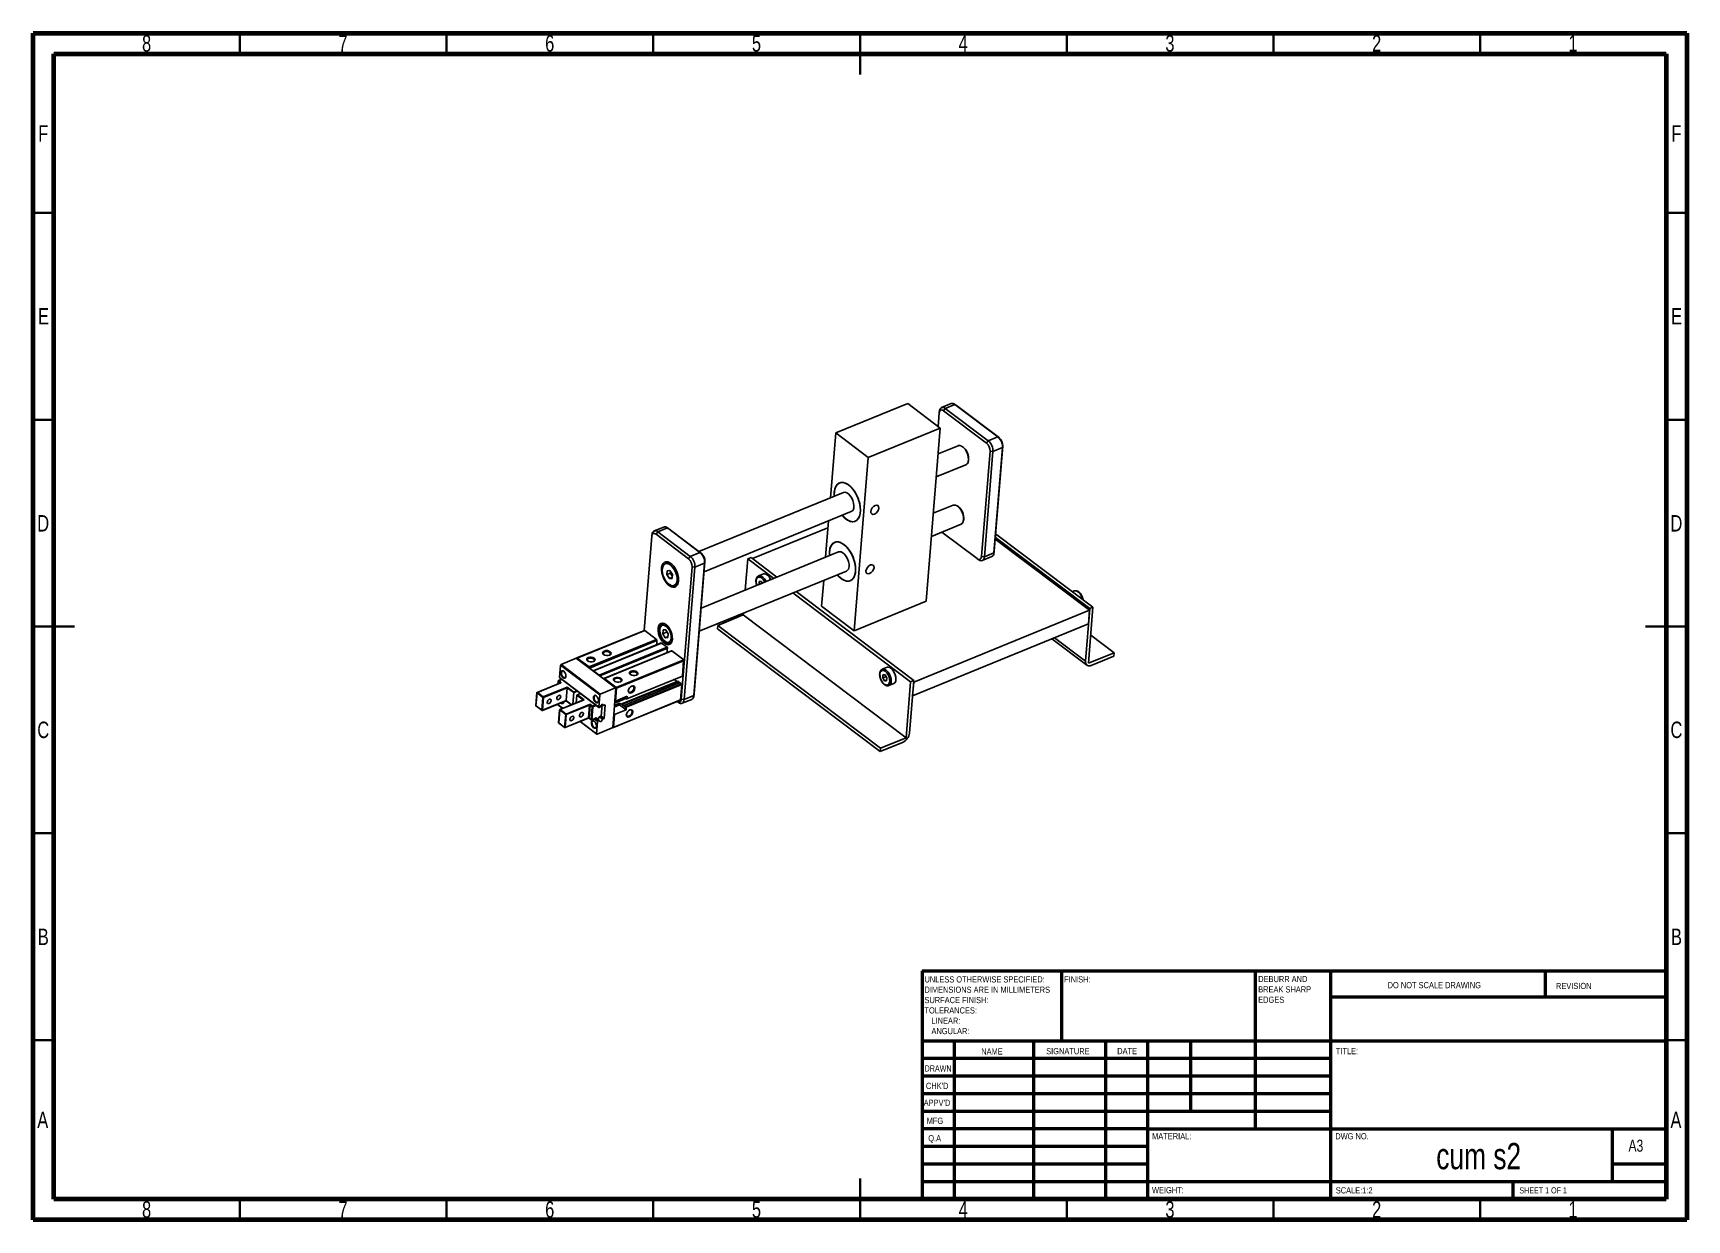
# Model space of a CAD drawing. Header units: millimetres. Extents: x 15 to 415, y 5 to 292.
import ezdxf

# ---------------------------------------------------------------- set-up
doc = ezdxf.new("R2010")
doc.units = ezdxf.units.MM
doc.layers.get('0').update_dxf_attribs({"lineweight": 5})
doc.styles.add('SLDTEXTSTYLE0', font='TXT', dxfattribs={"width": 0.75})
doc.styles.add('SLDTEXTSTYLE1', font='TXT', dxfattribs={"width": 0.686449})
doc.styles.add('SLDTEXTSTYLE2', font='TXT', dxfattribs={"width": 0.6875})

# ---------------------------------------------------------------- blocks, each defined once
blk = doc.blocks.new('SW_NOTE_0')
at = {"color": 0, "linetype": 'Continuous', "lineweight": 0, "char_height": 1.5, "attachment_point": 1, "style": 'SLDTEXTSTYLE0'}
for s, insert in [('UNLESS OTHERWISE SPECIFIED:', (0, 1.93)), ('SURFACE FINISH:', (0, -3.07)), ('DIMENSIONS ARE IN MILLIMETERS', (0, -0.57)), ('TOLERANCES:', (0, -5.57)), ('ANGULAR:', (1.69, -10.57)), ('LINEAR:', (1.69, -8.07))]:
    blk.add_mtext(s, dxfattribs=dict(at, insert=insert))
blk = doc.blocks.new('SW_NOTE_0_1')
at = {"color": 0, "linetype": 'Continuous', "lineweight": 0, "char_height": 1.5, "attachment_point": 1, "style": 'SLDTEXTSTYLE0'}
for s, insert in [('DEBURR AND', (0, 1.93)), ('BREAK SHARP', (0, -0.57)), ('EDGES', (0, -3.07))]:
    blk.add_mtext(s, dxfattribs=dict(at, insert=insert))

msp = doc.modelspace()

# ---------------------------------------------------------------- linework, layer by layer
at = {"color": 7, "linetype": 'Continuous', "lineweight": 70}
for p, q in [((15, 5), (15, 292)), ((15, 292), (415, 292)), ((415, 292), (415, 5)), ((20, 10), (20, 287)), ((20, 287), (410, 287)), ((410, 287), (410, 10)), ((410, 10), (20, 10)), ((415, 5), (15, 5))]:
    msp.add_line(p, q, dxfattribs=at)
at = {"color": 7, "linetype": 'Continuous', "lineweight": 35}
for p, q in [((65, 287), (65, 292)), ((115, 287), (115, 292)), ((165, 287), (165, 292)), ((215, 292), (215, 282)), ((215, 287), (215, 292)), ((265, 287), (265, 292)), ((315, 287), (315, 292)), ((365, 287), (365, 292)), ((20, 248.5), (15, 248.5)), ((410, 248.5), (415, 248.5)), ((20, 198.5), (15, 198.5)), ((410, 198.5), (415, 198.5)), ((15, 148.5), (25, 148.5)), ((20, 148.5), (15, 148.5)), ((415, 148.5), (405, 148.5)), ((410, 148.5), (415, 148.5)), ((20, 98.5), (15, 98.5)), ((410, 98.5), (415, 98.5)), ((20, 48.5), (15, 48.5)), ((410, 48.5), (415, 48.5)), ((215, 5), (215, 15)), ((65, 10), (65, 5)), ((115, 10), (115, 5)), ((165, 10), (165, 5)), ((215, 10), (215, 5)), ((265, 10), (265, 5)), ((315, 10), (315, 5)), ((365, 10), (365, 5))]:
    msp.add_line(p, q, dxfattribs=at)
at = {"color": 18, "linetype": 'Continuous', "lineweight": 25, "true_color": 0x000000}
for p, q in [((226.54, 202.42), (209.13, 195.31)), ((234.41, 196.48), (226.54, 202.42)), ((234.17, 200.16), (233.9, 196.87)), ((234.26, 200.72), (234.18, 200.29)), ((237.06, 202.4), (234.74, 201.45)), ((235.63, 201.24), (235.21, 200.67)), ((245.6, 192.84), (235.21, 200.67)), ((237.95, 202.19), (235.63, 201.24)), ((235.63, 201.24), (246.02, 193.4)), ((238.28, 201.96), (237.92, 202.22)), ((248.35, 194.35), (237.95, 202.19)), ((238.31, 201.94), (237.95, 202.19)), ((238.28, 201.96), (238.31, 201.94)), ((238.31, 201.94), (248.7, 194.1)), ((217, 189.37), (234.41, 196.48)), ((231, 154.59), (234.41, 196.48)), ((207.85, 179.62), (209.13, 195.31)), ((209.13, 195.31), (217, 189.37)), ((238.72, 192.22), (233.9, 190.25)), ((245.6, 192.84), (246.02, 193.4)), ((246.02, 193.4), (248.35, 194.35)), ((249.54, 192.15), (247.47, 166.69)), ((248.7, 194.1), (248.35, 194.35)), ((249.47, 191.76), (249.54, 192.15)), ((213.59, 147.49), (217, 189.37)), ((239.97, 191.86), (239.79, 191.99)), ((241.21, 188.5), (241.25, 188.72)), ((244.38, 165.43), (246.45, 190.89)), ((247.15, 190.81), (245.08, 165.35)), ((246.45, 190.89), (247.15, 190.81)), ((249.47, 191.76), (247.15, 190.81)), ((247.4, 166.3), (249.47, 191.76)), ((233.45, 184.66), (240.61, 187.59)), ((211, 180.9), (176.01, 166.62)), ((177.28, 161.74), (212.89, 176.27)), ((213.05, 176.37), (212.89, 176.27)), ((237.55, 177.84), (232.73, 175.88)), ((238.8, 177.48), (238.62, 177.61)), ((167.52, 172.55), (165.2, 171.61)), ((168.41, 172.35), (166.09, 171.4)), ((168.74, 172.11), (168.37, 172.37)), ((176.28, 166.41), (168.41, 172.35)), ((168.41, 172.35), (168.76, 172.09)), ((168.74, 172.11), (168.76, 172.09)), ((168.76, 172.09), (176.64, 166.15)), ((188.99, 164.91), (207.26, 172.36)), ((206.68, 165.24), (207.39, 174.03)), ((232.28, 170.29), (239.44, 173.21)), ((240.04, 174.12), (240.08, 174.34)), ((164.62, 170.31), (162.77, 147.52)), ((164.72, 170.88), (164.64, 170.44)), ((166.09, 171.4), (165.67, 170.83)), ((173.54, 164.89), (165.67, 170.83)), ((166.09, 171.4), (173.96, 165.46)), ((234.82, 171.33), (243.33, 164.91)), ((247.71, 169.65), (270.54, 152.43)), ((247.74, 170.06), (270.58, 152.84)), ((247.81, 170.91), (271.35, 153.15)), ((173.96, 165.46), (173.54, 164.89)), ((173.96, 165.46), (176.28, 166.41)), ((177.48, 164.21), (174.87, 132.18)), ((176.64, 166.15), (176.28, 166.41)), ((209.83, 166.53), (176.57, 152.95)), ((177.48, 164.21), (177.41, 163.81)), ((187.87, 164.85), (187.26, 157.32)), ((188.65, 165.16), (187.87, 164.85)), ((194.14, 160.13), (187.87, 164.85)), ((194.91, 160.44), (188.65, 165.16)), ((243.36, 164.89), (243.72, 164.63)), ((244.38, 165.43), (245.08, 165.35)), ((244.57, 164.45), (246.89, 165.4)), ((245.08, 165.35), (247.4, 166.3)), ((247.38, 166.13), (247.45, 166.56)), ((247.4, 166.3), (247.47, 166.69)), ((247.47, 166.69), (247.45, 166.56)), ((168.3, 163.84), (167.9, 163.67)), ((168.3, 161.04), (168.37, 162)), ((169.15, 161.39), (168.3, 161.04)), ((168.9, 160.09), (168.3, 161.04)), ((168.37, 162), (169.04, 162.01)), ((169.59, 160.37), (168.9, 160.09)), ((169.57, 160.1), (168.9, 160.09)), ((169.04, 162.01), (169.64, 161.06)), ((169.15, 161.39), (169.18, 161.79)), ((169.45, 160.92), (169.15, 161.39)), ((169.61, 160.66), (169.45, 160.92)), ((169.64, 161.06), (169.57, 160.1)), ((171.78, 130.92), (174.39, 162.95)), ((175.09, 162.87), (172.48, 130.84)), ((175.09, 162.87), (174.39, 162.95)), ((174.8, 131.78), (177.41, 163.81)), ((177.41, 163.81), (175.09, 162.87)), ((176.11, 147.37), (211.72, 161.9)), ((191.63, 161.2), (190.47, 160.73)), ((170.04, 158.42), (170.45, 158.59)), ((190.63, 159.39), (190.58, 158.67)), ((191.38, 159), (190.58, 158.67)), ((190.58, 158.67), (190.58, 158.67)), ((191.13, 159.39), (190.63, 159.39)), ((191.13, 159.39), (191.38, 159)), ((227.24, 135.15), (198.78, 156.62)), ((228.02, 135.47), (199.56, 156.94)), ((205.72, 153.43), (206.22, 159.66)), ((266.82, 157.1), (266.36, 156.92)), ((266.86, 157.12), (266.82, 157.1)), ((213.59, 147.49), (205.72, 153.43)), ((231, 154.59), (213.59, 147.49)), ((270.54, 152.43), (227.98, 135.06)), ((269.54, 140.11), (270.58, 152.84)), ((271.35, 153.15), (270.25, 139.6)), ((270.27, 149.14), (270.54, 152.43)), ((270.58, 152.84), (271.35, 153.15)), ((167.52, 149.26), (167.25, 149.15)), ((180.58, 148.77), (180.51, 147.95)), ((186.77, 151.3), (180.58, 148.77)), ((219.95, 119.08), (180.58, 148.77)), ((186.81, 151.73), (186.77, 151.3)), ((226.14, 121.6), (186.77, 151.3)), ((270.27, 149.14), (227.72, 131.77)), ((162.84, 147.55), (146.54, 140.9)), ((162.94, 147.54), (146.61, 140.88)), ((149.49, 138.71), (165.82, 145.37)), ((165.89, 145.13), (149.55, 138.46)), ((166.91, 144.51), (150.47, 137.8)), ((166.98, 144.49), (150.54, 137.78)), ((165.82, 145.37), (162.94, 147.54)), ((168.34, 143.47), (166.98, 144.49)), ((167.37, 147.69), (167.29, 146.74)), ((168.36, 147.17), (167.29, 146.74)), ((167.89, 145.79), (167.29, 146.74)), ((168.03, 147.7), (167.37, 147.69)), ((168.58, 146.07), (167.89, 145.79)), ((168.56, 145.8), (167.89, 145.79)), ((168.03, 147.7), (168.63, 146.75)), ((168.56, 145.8), (168.63, 146.75)), ((169.14, 144.52), (169.41, 144.63)), ((219.88, 118.25), (180.51, 147.95)), ((261.42, 145.53), (269.88, 139.14)), ((262.02, 145.78), (269.54, 140.11)), ((270.8, 146.38), (276.44, 142.13)), ((146.38, 140.81), (142.71, 139.31)), ((155.86, 133.66), (146.38, 140.81)), ((155.93, 133.65), (146.45, 140.8)), ((146.61, 140.88), (149.49, 138.71)), ((151.9, 136.76), (168.34, 143.47)), ((168.41, 143.23), (152.07, 136.56)), ((169.43, 142.61), (153.03, 135.91)), ((169.5, 142.59), (153.17, 135.93)), ((156.06, 133.75), (172.39, 140.42)), ((172.35, 140.18), (156.14, 133.56)), ((172.39, 140.42), (169.5, 142.59)), ((172.06, 136.52), (172.35, 140.18)), ((172.1, 136.49), (172.42, 140.33)), ((270.25, 139.6), (276.44, 142.13)), ((276.37, 141.31), (270.95, 139.1)), ((276.44, 142.13), (276.37, 141.31)), ((142.6, 139.16), (142.36, 136.17)), ((142.36, 136.17), (151.84, 129.02)), ((142.38, 136.11), (151.86, 128.95)), ((152.08, 132.01), (142.6, 139.16)), ((142.71, 139.31), (152.19, 132.16)), ((151.9, 136.76), (150.54, 137.78)), ((158.59, 130.97), (172.1, 136.49)), ((158.63, 131.04), (172.06, 136.52)), ((221.55, 138.63), (220.39, 138.16)), ((220.55, 136.82), (220.5, 136.11)), ((221.3, 136.43), (220.5, 136.11)), ((220.94, 135.4), (220.5, 136.11)), ((221.05, 136.82), (220.55, 136.82)), ((221.05, 136.82), (221.5, 136.12)), ((221.44, 135.4), (221.5, 136.12)), ((136.85, 132.5), (136.6, 129.38)), ((136.88, 132.46), (136.62, 129.34)), ((138.32, 131.37), (136.88, 132.46)), ((142.56, 134.89), (136.92, 132.58)), ((142.61, 134.88), (136.96, 132.57)), ((136.96, 132.57), (138.41, 131.48)), ((138.41, 131.48), (144.21, 133.85)), ((144.19, 133.69), (138.46, 131.35)), ((142.03, 135.34), (141.97, 134.65)), ((142.05, 135.3), (142, 134.66)), ((142.55, 134.92), (142.05, 135.3)), ((142.86, 135.74), (142.09, 135.43)), ((142.89, 135.72), (142.13, 135.42)), ((142.13, 135.42), (142.64, 135.04)), ((142.55, 134.88), (142.55, 134.92)), ((143.94, 130.57), (144.19, 133.69)), ((145.77, 132.5), (144.19, 133.69)), ((144.21, 133.85), (145.79, 132.66)), ((145.54, 129.71), (145.77, 132.5)), ((146.67, 132.87), (145.77, 132.5)), ((145.79, 132.66), (146.54, 132.97)), ((147.41, 132.31), (146.59, 131.97)), ((147.44, 132.29), (146.69, 131.98)), ((151.84, 129.02), (152.08, 132.01)), ((152.19, 132.16), (155.86, 133.66)), ((153.17, 135.93), (156.06, 133.75)), ((155.18, 124.11), (155.95, 133.59)), ((156.14, 133.56), (155.89, 130.48)), ((157.39, 129.8), (170.93, 135.32)), ((157.55, 129.68), (171.09, 135.2)), ((157.93, 129.39), (171.47, 134.92)), ((158.31, 129.11), (171.85, 134.63)), ((158.46, 128.99), (171.89, 134.47)), ((170.12, 135.68), (170.71, 135.23)), ((171.09, 135.2), (170.93, 135.32)), ((171.25, 134.83), (171.09, 135.2)), ((171.63, 134.55), (171.47, 134.92)), ((171.58, 130.73), (171.89, 134.47)), ((171.64, 130.79), (171.94, 134.53)), ((171.91, 134.59), (171.85, 134.63)), ((174.78, 131.61), (174.86, 132.05)), ((174.87, 132.18), (174.8, 131.78)), ((174.87, 132.18), (174.86, 132.05)), ((221.46, 135.61), (220.94, 135.4)), ((221.44, 135.4), (220.94, 135.4)), ((221.99, 134.22), (223.15, 134.7)), ((227.24, 135.15), (226.14, 121.6)), ((226.98, 122.74), (228.02, 135.47)), ((228.02, 135.47), (227.24, 135.15)), ((227.72, 131.77), (227.98, 135.06)), ((136.62, 129.34), (138.07, 128.24)), ((136.64, 129.29), (138.09, 128.2)), ((138.07, 128.24), (138.32, 131.37)), ((138.19, 128.18), (143.94, 130.53)), ((138.46, 131.35), (138.21, 128.23)), ((138.21, 128.23), (143.94, 130.57)), ((141.83, 129.67), (143.1, 128.72)), ((141.85, 129.62), (143.06, 128.7)), ((142.35, 128.35), (142.1, 125.23)), ((142.37, 128.31), (142.12, 125.19)), ((143.82, 127.22), (142.37, 128.31)), ((148.16, 130.78), (142.41, 128.44)), ((148.26, 130.79), (142.46, 128.42)), ((142.46, 128.42), (143.91, 127.33)), ((143.91, 127.33), (149.56, 129.64)), ((143.94, 130.57), (145.23, 129.59)), ((143.94, 130.53), (145.2, 129.57)), ((149.61, 129.51), (143.96, 127.2)), ((146.54, 131.92), (146.39, 130.06)), ((148.08, 130.75), (146.54, 131.92)), ((146.69, 131.98), (148.26, 130.79)), ((149.36, 126.39), (149.61, 129.51)), ((149.75, 129.49), (149.5, 126.37)), ((150.26, 129.11), (149.75, 129.49)), ((149.84, 129.61), (150.34, 129.23)), ((150, 125.99), (150.26, 129.11)), ((150.4, 129.1), (150.14, 125.97)), ((150.34, 129.23), (151.09, 129.53)), ((151.22, 129.43), (150.4, 129.1)), ((152.21, 129.07), (151.92, 128.95)), ((152.38, 126.81), (152.61, 129.63)), ((152.65, 129.64), (152.99, 129.39)), ((153.38, 129.54), (152.99, 129.39)), ((153.11, 126.26), (153.38, 129.54)), ((155.34, 124.05), (171.55, 130.66)), ((155.37, 124.11), (171.58, 130.73)), ((156.84, 129.52), (155.58, 129.01)), ((155.61, 129.42), (156.87, 129.93)), ((158.41, 128.33), (155.62, 127.19)), ((155.66, 129.98), (158.38, 131.1)), ((155.7, 130.56), (155.78, 130.5)), ((155.89, 130.48), (158.68, 131.62)), ((156.87, 129.93), (156.84, 129.52)), ((156.84, 129.52), (158.41, 128.33)), ((157.18, 129.69), (156.87, 129.93)), ((157.18, 129.69), (157.39, 129.8)), ((157.39, 129.8), (157.55, 129.68)), ((157.55, 129.68), (157.72, 129.29)), ((157.72, 129.29), (157.93, 129.39)), ((157.93, 129.39), (158.1, 129)), ((158.04, 131.36), (158.53, 130.99)), ((158.1, 129), (158.31, 129.11)), ((158.31, 129.11), (158.46, 128.99)), ((158.46, 128.99), (158.41, 128.33)), ((158.68, 131.62), (158.63, 131.04)), ((170.79, 130.35), (171.12, 130.12)), ((171.78, 130.92), (172.48, 130.84)), ((171.98, 129.93), (174.3, 130.88)), ((172.48, 130.84), (174.8, 131.78)), ((142.12, 125.19), (143.57, 124.1)), ((142.14, 125.14), (143.59, 124.05)), ((143.57, 124.1), (143.82, 127.22)), ((143.68, 124.04), (149.33, 126.34)), ((143.96, 127.2), (143.71, 124.08)), ((143.71, 124.08), (149.36, 126.39)), ((147.29, 125.51), (151.33, 122.47)), ((147.33, 125.53), (151.31, 122.53)), ((149.5, 126.37), (150, 125.99)), ((149.52, 126.32), (150.02, 125.94)), ((150.12, 125.93), (151.13, 126.34)), ((150.14, 125.97), (151.15, 126.39)), ((151.55, 125.52), (150.7, 126.17)), ((150.89, 126.25), (151.66, 125.67)), ((151.13, 126.34), (151.13, 126.34)), ((151.2, 126.35), (151.95, 125.79)), ((151.3, 126.31), (151.3, 126.27)), ((151.31, 122.53), (151.55, 125.52)), ((151.95, 125.79), (151.66, 125.67)), ((152.38, 126.81), (151.92, 126.62)), ((151.99, 126.65), (152.72, 126.1)), ((152.38, 126.81), (153.11, 126.26)), ((153.11, 126.26), (152.72, 126.1)), ((155.17, 124.08), (155.19, 124.07)), ((155.62, 127.19), (155.37, 124.11)), ((155.44, 127.33), (155.62, 127.19)), ((155.07, 123.96), (151.4, 122.46)), ((219.88, 118.25), (225.3, 120.46)), ((226.14, 121.6), (219.95, 119.08)), ((219.95, 119.08), (219.88, 118.25))]:
    msp.add_line(p, q, dxfattribs=at)
at = {"color": 7, "linetype": 'Continuous', "lineweight": 50}
for p, q in [((230, 65.25), (410, 65.25)), ((230, 65.25), (230, 10)), ((263.8, 48.25), (263.8, 65.25)), ((310.6, 65.25), (310.6, 27)), ((328.8, 65.25), (328.8, 10)), ((380.8, 58.88), (380.8, 65.25)), ((410, 58.88), (328.8, 58.88)), ((410, 48.25), (230, 48.25)), ((237.8, 48.25), (237.8, 10)), ((256.99, 48.25), (256.99, 10)), ((274.4, 48.25), (274.4, 10)), ((284.6, 10), (284.6, 48.25)), ((295, 31.25), (295, 48.25)), ((328.8, 44), (230, 44)), ((328.8, 39.75), (230, 39.75)), ((328.8, 35.5), (230, 35.5)), ((328.8, 31.25), (230, 31.25)), ((284.6, 27), (230, 27)), ((284.6, 27), (410, 27)), ((397, 14.25), (397, 27)), ((284.6, 22.75), (230, 22.75)), ((284.6, 18.5), (230, 18.5)), ((410, 18.5), (397, 18.5)), ((230, 14.25), (410, 14.25)), ((373, 10), (373, 14.25))]:
    msp.add_line(p, q, dxfattribs=at)
at = {"color": 18, "linetype": 'Continuous', "lineweight": 25, "true_color": 0x000000, "flags": 128}
for points in [[(235.21, 200.67), (235.02, 200.79), (234.84, 200.85), (234.67, 200.86), (234.51, 200.82), (234.38, 200.72), (234.28, 200.57), (234.2, 200.38), (234.17, 200.16)], [(241.18, 188.37), (241.25, 188.92), (241.19, 189.54), (241.02, 190.18), (240.75, 190.81), (240.4, 191.37), (240, 191.81), (239.57, 192.12), (239.14, 192.26), (238.76, 192.23), (238.72, 192.22)], [(208.8, 180), (208.78, 180.24), (208.8, 181.05), (208.93, 181.77), (209.18, 182.38), (209.52, 182.85), (209.95, 183.17), (210.45, 183.32), (211, 183.3), (211.59, 183.11), (212.19, 182.76), (212.79, 182.25), (213.35, 181.61), (213.86, 180.87), (214.3, 180.04), (214.66, 179.16), (214.92, 178.26), (215.07, 177.37), (215.11, 176.52), (215.03, 175.75), (214.84, 175.08), (214.55, 174.54), (214.16, 174.15), (214.16, 174.15)], [(210.69, 175.37), (210.88, 175.16), (211.46, 174.6), (212.06, 174.19), (212.66, 173.93), (213.23, 173.84), (213.75, 173.93), (214.21, 174.18), (214.59, 174.59), (214.87, 175.15), (215.05, 175.83), (215.11, 176.61), (215.06, 177.47), (214.9, 178.36), (214.63, 179.26), (214.26, 180.14), (213.81, 180.96), (213.29, 181.69), (212.72, 182.31), (212.13, 182.8), (211.53, 183.14), (210.94, 183.31), (210.39, 183.31), (209.89, 183.14), (209.47, 182.81), (209.14, 182.32), (208.91, 181.7), (208.79, 180.96), (208.79, 180.96)], [(208.79, 180.96), (208.79, 180.14), (208.8, 180)], [(211, 180.9), (211.37, 180.96), (211.79, 180.84), (212.22, 180.55), (212.63, 180.12), (212.99, 179.57), (213.27, 178.95), (213.46, 178.31), (213.53, 177.68), (213.48, 177.12), (213.32, 176.67), (213.05, 176.37)], [(219.56, 177.12), (219.45, 176.7), (219.21, 176.28), (218.88, 175.93), (218.5, 175.7), (218.14, 175.62), (217.85, 175.72), (217.66, 175.97), (217.62, 176.33), (217.73, 176.75), (217.96, 177.17), (218.3, 177.52), (218.67, 177.75), (219.04, 177.82), (219.33, 177.73), (219.51, 177.48), (219.56, 177.12)], [(239.44, 173.21), (239.5, 173.24), (239.79, 173.5), (239.99, 173.9), (240.07, 174.43), (240.04, 175.04), (239.89, 175.68), (239.64, 176.31), (239.31, 176.89), (238.91, 177.36), (238.48, 177.7), (238.06, 177.88), (237.66, 177.88), (237.55, 177.84)], [(214.16, 174.15), (213.7, 173.91), (213.17, 173.84), (212.59, 173.95), (211.99, 174.22), (211.39, 174.65), (210.81, 175.23), (210.69, 175.37)], [(165.67, 170.83), (165.48, 170.94), (165.3, 171.01), (165.13, 171.02), (164.97, 170.97), (164.84, 170.87), (164.73, 170.73), (164.66, 170.54), (164.62, 170.31)], [(207.63, 165.63), (207.61, 166.26), (207.68, 167.03), (207.86, 167.7), (208.15, 168.25), (208.54, 168.65), (209, 168.89), (209.53, 168.96), (210.11, 168.86), (210.7, 168.59), (211.3, 168.16), (211.89, 167.6), (212.43, 166.9), (212.91, 166.12), (213.31, 165.26), (213.62, 164.36), (213.83, 163.46), (213.93, 162.59), (213.92, 161.78), (213.92, 161.78)], [(209.52, 161), (209.71, 160.78), (210.29, 160.23), (210.89, 159.81), (211.49, 159.56), (212.06, 159.47), (212.58, 159.56), (213.04, 159.81), (213.42, 160.22), (213.7, 160.78), (213.88, 161.46), (213.94, 162.24), (213.89, 163.09), (213.73, 163.99), (213.46, 164.89), (213.09, 165.76), (212.64, 166.58), (212.12, 167.32), (211.55, 167.94), (210.96, 168.43), (210.36, 168.77), (209.77, 168.94), (209.22, 168.94), (208.72, 168.77), (208.3, 168.43), (207.97, 167.95), (207.74, 167.33), (207.62, 166.59), (207.62, 166.59)], [(168.84, 158.41), (168.37, 158.84), (167.94, 159.39), (167.57, 160.03), (167.28, 160.73), (167.09, 161.44), (167, 162.14), (167.02, 162.78), (167.15, 163.33), (167.39, 163.76), (167.71, 164.04), (168.11, 164.16), (168.56, 164.12), (169.03, 163.91), (169.51, 163.56), (169.96, 163.06), (170.36, 162.47), (170.69, 161.79), (170.94, 161.08), (171.08, 160.37), (171.11, 159.7), (171.03, 159.1), (170.85, 158.61), (170.57, 158.25), (170.2, 158.05), (169.78, 158.01), (169.31, 158.13), (168.84, 158.41)], [(207.62, 166.59), (207.62, 165.77), (207.63, 165.63)], [(209.83, 166.53), (210.02, 166.58), (210.43, 166.54), (210.86, 166.33), (211.28, 165.96), (211.67, 165.46), (211.99, 164.87), (212.22, 164.23), (212.34, 163.59), (212.35, 163)], [(243.33, 164.91), (243.52, 164.8), (243.7, 164.73), (243.87, 164.72), (244.03, 164.77), (244.16, 164.87), (244.27, 165.01), (244.34, 165.2), (244.38, 165.43)], [(245.08, 165.35), (245.03, 165.05), (244.93, 164.79), (244.79, 164.6), (244.61, 164.47), (244.41, 164.41), (244.18, 164.42), (243.93, 164.5), (243.72, 164.63)], [(170.76, 159.72), (170.74, 160.34), (170.62, 161.01), (170.39, 161.68), (170.08, 162.31), (169.69, 162.86), (169.26, 163.3), (168.81, 163.59), (168.37, 163.73), (167.97, 163.7), (167.63, 163.5), (167.37, 163.15), (167.22, 162.66), (167.17, 162.08), (167.24, 161.43), (167.42, 160.75), (167.69, 160.1), (168.05, 159.5), (168.46, 159), (168.9, 158.63), (169.35, 158.41), (169.78, 158.36), (170.15, 158.48), (170.45, 158.76), (170.66, 159.18), (170.76, 159.72)], [(191.96, 159.24), (191.87, 159.41), (191.55, 159.88), (191.19, 160.23), (190.82, 160.42), (190.48, 160.45), (190.19, 160.3), (189.99, 159.99), (189.9, 159.56), (189.92, 159.04), (190.05, 158.48), (190.06, 158.46)], [(190.47, 160.73), (190.72, 160.77), (191.1, 160.69), (191.5, 160.43), (191.88, 160.03), (192.21, 159.51), (192.28, 159.37)], [(193.44, 159.84), (193.37, 159.98), (193.04, 160.5), (192.66, 160.91), (192.26, 161.16), (191.88, 161.25), (191.63, 161.2)], [(213.92, 161.78), (213.79, 161.05), (213.55, 160.44), (213.21, 159.96), (212.78, 159.64), (212.29, 159.49), (211.73, 159.5), (211.14, 159.69), (210.54, 160.03), (209.95, 160.53), (209.52, 161)], [(218.39, 162.75), (218.28, 162.32), (218.04, 161.9), (217.71, 161.55), (217.33, 161.32), (216.97, 161.25), (216.68, 161.35), (216.49, 161.59), (216.45, 161.96), (216.56, 162.38), (216.79, 162.8), (217.13, 163.15), (217.5, 163.38), (217.87, 163.45), (218.16, 163.36), (218.34, 163.11), (218.39, 162.75)], [(268.88, 155.02), (268.82, 155.25), (268.58, 155.84), (268.26, 156.37), (267.88, 156.78), (267.48, 157.05), (267.09, 157.15), (266.86, 157.12)], [(167.7, 144.45), (168.15, 144.19), (168.59, 144.1), (168.98, 144.19), (169.29, 144.45), (169.51, 144.86), (169.62, 145.4), (169.6, 146.03), (169.48, 146.71), (169.24, 147.38), (168.91, 148.01), (168.51, 148.55), (168.07, 148.97), (167.61, 149.23), (167.18, 149.32), (166.79, 149.23), (166.48, 148.97), (166.26, 148.56), (166.15, 148.02), (166.16, 147.39), (166.29, 146.71), (166.53, 146.04), (166.86, 145.41), (167.26, 144.87), (167.7, 144.45)], [(169.35, 145.71), (169.33, 146.26), (169.2, 146.86), (168.97, 147.44), (168.66, 147.96), (168.29, 148.39), (167.9, 148.69), (167.51, 148.82), (167.16, 148.79), (166.87, 148.59), (166.67, 148.24), (166.57, 147.78), (166.59, 147.22), (166.72, 146.63), (166.95, 146.05), (167.26, 145.52), (167.63, 145.09), (168.02, 144.8), (168.41, 144.66), (168.77, 144.7), (169.05, 144.89), (169.25, 145.24), (169.35, 145.71)], [(167.24, 149.15), (167.41, 149.2), (167.69, 149.2)], [(150.56, 140.02), (150.21, 139.93), (149.81, 139.93), (149.43, 140.02), (149.12, 140.18), (148.93, 140.39), (148.9, 140.62), (149.01, 140.83), (149.27, 140.99), (149.62, 141.08), (150.02, 141.08), (150.4, 140.99), (150.71, 140.83), (150.89, 140.62), (150.93, 140.39), (150.81, 140.18), (150.56, 140.02)], [(150.58, 140.66), (150.32, 140.79), (149.99, 140.87), (149.65, 140.87), (149.35, 140.8), (149.13, 140.66), (149.03, 140.48), (149.07, 140.28), (149.19, 140.13)], [(150.56, 140.02), (150.67, 140.1), (150.77, 140.28), (150.74, 140.48), (150.58, 140.66)], [(154.43, 141.6), (154.07, 141.51), (153.68, 141.51), (153.3, 141.6), (152.99, 141.76), (152.8, 141.97), (152.76, 142.2), (152.88, 142.41), (153.14, 142.57), (153.49, 142.66), (153.89, 142.66), (154.27, 142.57), (154.57, 142.41), (154.76, 142.19), (154.8, 141.97), (154.68, 141.76), (154.43, 141.6)], [(154.45, 142.24), (154.19, 142.37), (153.86, 142.45), (153.52, 142.45), (153.22, 142.37), (153, 142.24), (152.9, 142.06), (152.94, 141.86), (153.06, 141.71)], [(154.43, 141.6), (154.54, 141.68), (154.64, 141.86), (154.61, 142.06), (154.45, 142.24)], [(143.88, 136.43), (143.81, 136.16), (143.66, 136), (143.44, 135.98), (143.2, 136.09), (142.97, 136.33), (142.79, 136.66), (142.68, 137.02), (142.65, 137.36), (142.73, 137.63), (142.88, 137.79), (143.09, 137.81), (143.33, 137.7), (143.56, 137.46), (143.75, 137.13), (143.86, 136.77), (143.88, 136.43)], [(143.35, 137.68), (143.19, 137.75), (143, 137.73), (142.86, 137.59), (142.79, 137.34), (142.81, 137.04), (142.91, 136.71), (143.08, 136.42), (143.29, 136.21), (143.5, 136.1), (143.69, 136.12), (143.83, 136.27), (143.88, 136.39)], [(150.54, 137.78), (150.51, 137.8), (150.49, 137.8), (150.47, 137.8), (150.45, 137.79), (150.45, 137.78)], [(157.04, 135.13), (156.69, 135.04), (156.29, 135.04), (155.91, 135.13), (155.6, 135.29), (155.41, 135.5), (155.37, 135.73), (155.49, 135.94), (155.75, 136.1), (156.1, 136.19), (156.5, 136.19), (156.88, 136.1), (157.19, 135.94), (157.37, 135.73), (157.41, 135.5), (157.29, 135.29), (157.04, 135.13)], [(160.91, 136.71), (160.55, 136.62), (160.16, 136.62), (159.78, 136.71), (159.47, 136.87), (159.28, 137.08), (159.24, 137.31), (159.36, 137.52), (159.62, 137.68), (159.97, 137.77), (160.37, 137.77), (160.75, 137.68), (161.05, 137.52), (161.24, 137.31), (161.28, 137.08), (161.16, 136.87), (160.91, 136.71)], [(160.93, 137.35), (160.67, 137.49), (160.34, 137.56), (160, 137.56), (159.7, 137.49), (159.48, 137.35), (159.38, 137.17), (159.41, 136.98), (159.54, 136.82)], [(160.91, 136.71), (161.02, 136.79), (161.12, 136.97), (161.09, 137.17), (160.93, 137.35)], [(222.18, 135.23), (222.16, 135.75), (222.02, 136.31), (221.79, 136.84), (221.47, 137.31), (221.11, 137.66), (220.74, 137.85), (220.4, 137.88), (220.11, 137.73), (219.91, 137.43), (219.82, 136.99), (219.84, 136.47), (219.97, 135.91), (220.21, 135.38), (220.52, 134.91), (220.88, 134.56), (221.25, 134.37), (221.6, 134.34), (221.88, 134.49), (222.08, 134.8), (222.18, 135.23)], [(220.39, 138.16), (220.64, 138.21), (221.02, 138.12), (221.42, 137.86), (221.8, 137.46), (222.13, 136.94), (222.37, 136.35), (222.51, 135.75), (222.53, 135.19)], [(223.69, 135.67), (223.67, 136.23), (223.53, 136.83), (223.29, 137.41), (222.96, 137.93), (222.58, 138.34), (222.18, 138.59), (221.8, 138.68), (221.55, 138.63)], [(142.61, 134.88), (142.64, 134.89), (142.66, 134.91), (142.67, 134.93), (142.68, 134.95), (142.68, 134.97), (142.67, 134.99), (142.66, 135.02), (142.64, 135.04)], [(157.06, 135.77), (156.8, 135.91), (156.47, 135.98), (156.13, 135.98), (155.83, 135.91), (155.61, 135.77), (155.51, 135.59), (155.55, 135.4), (155.67, 135.24)], [(157.04, 135.13), (157.15, 135.21), (157.25, 135.39), (157.22, 135.59), (157.06, 135.77)], [(158.95, 132.94), (159.04, 133.29), (159.23, 133.63), (159.51, 133.92), (159.82, 134.11), (160.11, 134.17), (160.36, 134.09), (160.51, 133.88), (160.54, 133.59), (160.45, 133.24), (160.26, 132.9), (159.99, 132.61), (159.68, 132.42), (159.38, 132.36), (159.14, 132.44), (158.99, 132.64), (158.95, 132.94)], [(158.98, 133.1), (158.98, 133.06), (159, 132.8), (159.13, 132.63), (159.34, 132.57), (159.59, 132.62), (159.86, 132.78), (160.09, 133.02), (160.26, 133.32), (160.33, 133.61), (160.3, 133.87), (160.17, 134.04), (159.97, 134.1), (159.71, 134.05), (159.69, 134.05)], [(171.89, 134.47), (171.91, 134.48), (171.93, 134.49), (171.94, 134.51), (171.94, 134.52), (171.94, 134.54), (171.94, 134.56), (171.93, 134.57), (171.91, 134.59)], [(139.77, 129.88), (139.58, 129.84), (139.44, 129.89), (139.35, 130.01), (139.32, 130.19), (139.38, 130.4), (139.5, 130.61), (139.66, 130.79), (139.85, 130.9), (140.03, 130.94), (140.18, 130.89), (140.27, 130.77), (140.29, 130.59), (140.24, 130.38), (140.12, 130.17), (139.95, 129.99), (139.77, 129.88)], [(142.09, 130.82), (141.91, 130.79), (141.76, 130.83), (141.67, 130.96), (141.65, 131.14), (141.7, 131.35), (141.82, 131.56), (141.98, 131.74), (142.17, 131.85), (142.35, 131.89), (142.5, 131.84), (142.59, 131.72), (142.61, 131.53), (142.56, 131.32), (142.44, 131.11), (142.28, 130.94), (142.09, 130.82)], [(143.38, 130.31), (143.38, 130.27), (143.31, 130), (143.15, 129.84), (142.94, 129.82), (142.7, 129.93), (142.63, 130)], [(142.77, 130.06), (142.79, 130.05), (143, 129.94), (143.19, 129.96), (143.33, 130.11), (143.38, 130.23)], [(151.76, 130.49), (151.68, 130.22), (151.53, 130.06), (151.32, 130.04), (151.08, 130.15), (150.85, 130.39), (150.66, 130.72), (150.55, 131.08), (150.53, 131.42), (150.6, 131.69), (150.75, 131.85), (150.97, 131.87), (151.21, 131.76), (151.44, 131.52), (151.62, 131.19), (151.73, 130.83), (151.76, 130.49)], [(151.23, 131.74), (151.06, 131.81), (150.87, 131.79), (150.73, 131.65), (150.67, 131.4), (150.69, 131.1), (150.79, 130.77), (150.95, 130.48), (151.16, 130.27), (151.38, 130.16), (151.57, 130.19), (151.71, 130.33), (151.75, 130.45)], [(152.99, 129.39), (152.97, 129.53), (152.9, 129.63), (152.78, 129.67), (152.64, 129.64), (152.48, 129.55), (152.35, 129.41), (152.26, 129.24), (152.21, 129.07)], [(158.48, 127.15), (158.57, 127.5), (158.76, 127.84), (159.04, 128.13), (159.34, 128.32), (159.64, 128.38), (159.88, 128.3), (160.03, 128.09), (160.07, 127.8), (159.98, 127.45), (159.79, 127.11), (159.52, 126.82), (159.21, 126.63), (158.91, 126.57), (158.67, 126.65), (158.52, 126.85), (158.48, 127.15)], [(158.51, 127.31), (158.5, 127.27), (158.53, 127.01), (158.66, 126.84), (158.87, 126.78), (159.12, 126.83), (159.39, 126.99), (159.62, 127.23), (159.78, 127.53), (159.86, 127.82), (159.83, 128.08), (159.7, 128.25), (159.49, 128.31), (159.24, 128.26), (159.22, 128.26)], [(158.53, 130.99), (158.54, 130.98), (158.56, 130.97), (158.58, 130.97), (158.6, 130.98), (158.61, 130.99), (158.62, 131), (158.63, 131.02), (158.63, 131.04)], [(170.79, 130.35), (170.92, 130.28), (171.1, 130.22), (171.28, 130.21), (171.43, 130.25), (171.56, 130.35), (171.67, 130.5), (171.74, 130.69), (171.78, 130.92)], [(172.48, 130.84), (172.43, 130.53), (172.33, 130.28), (172.19, 130.08), (172.02, 129.95), (171.81, 129.89), (171.58, 129.9), (171.34, 129.99), (171.12, 130.12)], [(144.82, 126.04), (144.88, 126.26), (144.99, 126.47), (145.16, 126.64), (145.35, 126.76), (145.53, 126.79), (145.68, 126.74), (145.77, 126.62), (145.79, 126.44), (145.74, 126.23), (145.62, 126.02), (145.45, 125.84), (145.26, 125.73), (145.08, 125.69), (144.93, 125.74), (144.84, 125.86), (144.82, 126.04)], [(147.14, 126.99), (147.2, 127.2), (147.32, 127.41), (147.48, 127.59), (147.67, 127.7), (147.85, 127.74), (148, 127.69), (148.09, 127.57), (148.11, 127.39), (148.06, 127.18), (147.94, 126.97), (147.77, 126.79), (147.59, 126.68), (147.4, 126.64), (147.26, 126.69), (147.16, 126.81), (147.14, 126.99)], [(151.25, 124.33), (151.18, 124.06), (151.03, 123.9), (150.82, 123.88), (150.58, 124), (150.35, 124.23), (150.16, 124.56), (150.05, 124.92), (150.03, 125.26), (150.1, 125.53), (150.25, 125.69), (150.47, 125.71), (150.71, 125.6), (150.94, 125.36), (151.12, 125.03), (151.23, 124.67), (151.25, 124.33)], [(150.73, 125.58), (150.56, 125.65), (150.37, 125.63), (150.23, 125.49), (150.17, 125.24), (150.19, 124.94), (150.29, 124.61), (150.45, 124.32), (150.66, 124.11), (150.87, 124), (151.07, 124.03), (151.2, 124.17), (151.25, 124.29)], [(151.3, 126.31), (151.28, 126.31), (151.26, 126.3)], [(152.72, 126.1), (152.68, 125.93), (152.58, 125.76), (152.45, 125.62), (152.3, 125.53), (152.16, 125.5), (152.04, 125.54), (151.96, 125.64), (151.95, 125.79)], [(155.19, 124.07), (155.18, 124.08), (155.17, 124.08)]]:
    msp.add_lwpolyline(points, dxfattribs=at)
at = {"color": 18, "linetype": 'Continuous', "lineweight": 25, "true_color": 0x000000}
for centre, radius, start, end in [((235.05, 200.7), 0.795, 43.41, 178.0618), ((237.33, 201.52), 0.918, 46.9043, 106.6317), ((244.05, 191), 2.4, 357.3182, 49.6311), ((243.95, 190.96), 3.21, 357.3178, 49.6315), ((246.27, 191.91), 3.21, 357.3177, 49.6313), ((247.14, 192.27), 2.4, 357.3181, 49.6312), ((237.8, 189.14), 3.47, 352.9522, 51.45), ((240.17, 188.51), 1.03, 295.3564, 352.1292), ((236.63, 174.77), 3.47, 352.9487, 51.4534), ((167.78, 171.68), 0.917, 46.9036, 106.6326), ((165.51, 170.85), 0.795, 43.41, 178.0618), ((171.98, 163.06), 2.4, 357.3179, 49.6313), ((171.89, 163.02), 3.21, 357.318, 49.631), ((174.21, 163.96), 3.21, 357.3181, 49.6311), ((175.08, 164.32), 2.4, 357.3179, 49.6313), ((246.42, 166.25), 0.98, 298.9974, 2.5762), ((168.67, 162.71), 1.19, 54.4374, 108.1116), ((170.87, 161.82), 1.69, 181.502, 212.5903), ((170.68, 161.68), 1.44, 211.827, 222.543), ((211.12, 162.97), 1.22, 299.0749, 1.3297), ((169.9, 159.67), 1.21, 296.7141, 349.5414), ((166.96, 144.71), 1.14, 158.819, 210.879), ((165.69, 145.2), 0.214, 340.341, 52.2118), ((166.93, 144.44), 0.0691, 47.024, 106.5092), ((168.81, 145.29), 0.836, 293.6584, 323.6641), ((146.41, 140.75), 0.065, 56.5479, 118.5463), ((146.6, 140.76), 0.15, 112.2011, 164.5143), ((146.7, 140.68), 0.221, 114.6718, 157.2995), ((146.56, 140.83), 0.0688, 46.9086, 106.6291), ((169.48, 142.81), 1.14, 158.8184, 210.88), ((168.21, 143.3), 0.214, 340.3402, 52.2114), ((169.45, 142.54), 0.0691, 47.0306, 106.502), ((270.47, 139.91), 0.95, 168.2414, 300.624), ((142.42, 136.16), 0.066, 170.5668, 228.5837), ((142.78, 139.14), 0.182, 114.4821, 172.5657), ((151.75, 136.58), 0.236, 14.1441, 49.8524), ((136.95, 132.49), 0.1, 112.2011, 175.3446), ((136.9, 132.5), 0.0466, 180.0788, 238.5507), ((137.02, 132.44), 0.146, 114.4807, 172.566), ((136.93, 132.54), 0.0459, 46.9, 106.6413), ((142.13, 135.33), 0.1, 112.2011, 175.3446), ((142.07, 135.34), 0.0466, 180.0714, 238.5538), ((142.19, 135.28), 0.146, 114.4777, 172.569), ((142.1, 135.38), 0.0459, 46.9067, 106.627), ((142.7, 134.9), 0.146, 114.4808, 172.5658), ((142.52, 134.88), 0.0534, 16.1522, 56.1014), ((142.58, 134.84), 0.0459, 46.8997, 106.6294), ((152.26, 131.99), 0.182, 114.4785, 172.5701), ((155.89, 133.6), 0.0594, 348.2386, 120.6257), ((156.15, 133.55), 0.221, 114.6624, 159.0708), ((156.06, 133.78), 0.239, 241.9157, 290.1351), ((155.9, 133.57), 0.24, 357.3199, 49.6307), ((221.49, 135.13), 1.04, 298.1982, 3.2109), ((222.65, 135.61), 1.04, 298.9996, 3.1187), ((136.7, 129.37), 0.1, 175.3446, 232.9723), ((136.65, 129.38), 0.0466, 180.0771, 238.5578), ((136.67, 129.33), 0.0528, 170.5686, 228.5839), ((138.16, 128.37), 0.156, 236.5543, 290.4927), ((138.12, 128.24), 0.0528, 170.5645, 228.586), ((138.15, 128.28), 0.1, 232.9723, 292.2011), ((138.16, 128.23), 0.049, 299.0069, 2.565), ((138.47, 131.35), 0.146, 114.4785, 172.5694), ((138.41, 131.5), 0.156, 236.552, 290.4938), ((138.3, 131.36), 0.16, 357.3145, 49.6338), ((141.89, 129.67), 0.0638, 175.6909, 229.0597), ((142.45, 128.34), 0.1, 112.2011, 175.3446), ((142.4, 128.35), 0.0466, 180.0788, 238.5464), ((142.52, 128.29), 0.146, 114.4793, 172.5674), ((142.43, 128.39), 0.0459, 46.9067, 106.627), ((149.66, 129.35), 0.311, 56.5519, 110.4958), ((149.45, 129.52), 0.16, 357.3201, 49.6294), ((149.67, 129.36), 0.156, 56.5551, 110.4919), ((149.9, 129.47), 0.146, 114.4805, 172.5675), ((150.4, 129.09), 0.146, 114.4793, 172.5674), ((150.34, 129.24), 0.156, 236.553, 290.4965), ((150.24, 129.1), 0.16, 357.3165, 49.6331), ((151.89, 129), 0.0594, 168.2418, 300.6252), ((171.49, 130.8), 0.15, 292.2011, 355.3446), ((171.51, 130.73), 0.0712, 297.8391, 3.7319), ((171.56, 130.8), 0.0768, 285.339, 348.7542), ((173.82, 131.74), 0.98, 298.9975, 2.5761), ((142.2, 125.22), 0.1, 175.3446, 232.9723), ((142.14, 125.23), 0.0466, 180.0796, 238.5569), ((142.17, 125.18), 0.0528, 170.564, 228.5881), ((143.65, 124.23), 0.156, 236.5543, 290.4927), ((143.62, 124.09), 0.0528, 170.5655, 228.585), ((143.65, 124.13), 0.1, 232.9723, 292.2011), ((143.66, 124.08), 0.0475, 297.8541, 3.7177), ((143.97, 127.2), 0.146, 114.4791, 172.5688), ((143.91, 127.35), 0.156, 236.5503, 290.4955), ((143.8, 127.21), 0.16, 357.3145, 49.6338), ((149.31, 126.38), 0.0475, 297.8362, 3.7398), ((149.41, 126.24), 0.156, 56.5539, 110.4931), ((149.55, 126.36), 0.0528, 170.5693, 228.5827), ((150.09, 126.12), 0.156, 236.5529, 290.4954), ((150.05, 125.98), 0.0528, 170.5632, 228.5888), ((150.08, 126.02), 0.1, 232.9723, 292.2011), ((150.09, 125.97), 0.0475, 297.8598, 3.7135), ((151.11, 126.39), 0.048, 299.93, 3.4923), ((151.2, 126.31), 0.0928, 2.656, 121.7262), ((151.4, 126.65), 0.518, 278.626, 356.2342), ((151.73, 125.5), 0.182, 114.4785, 172.5682), ((155, 124.13), 0.182, 294.4792, 352.5675), ((155.29, 124.34), 0.239, 241.915, 290.1358), ((155.28, 124.19), 0.15, 232.9723, 292.2011), ((155.3, 124.11), 0.0735, 299.0065, 2.5675), ((151.37, 122.51), 0.0594, 168.2433, 300.6223), ((224.09, 123.12), 2.91, 294.4798, 352.5675)]:
    msp.add_arc(centre, radius, start, end, dxfattribs=at)
for centre, major_axis, ratio, start_param, end_param in [((162.81, 147.37), (0.125, 0.171), 0.557903, 6.275389, 7.020326), ((172.26, 140.25), (0.125, 0.171), 0.557903, 4.704593, 6.275389), ((149.48, 138.58), (0.022, 0.171), 0.049383, 0.772999, 1.918713), ((171.96, 136.59), (0.142, -0.104), 0.012686, 5.449529, 6.275389), ((144.21, 133.77), (0.015, 0.114), 0.049383, 0.772999, 2.343795), ((145.78, 132.58), (0.015, 0.114), 0.049383, 0.772999, 2.343795), ((153.16, 135.81), (0.21, -0.027), 0.582685, 1.598859, 2.744573), ((143.95, 130.65), (0.015, 0.114), 0.049383, 2.343795, 3.169655), ((146.68, 131.9), (0.14, -0.018), 0.582685, 1.598859, 3.169655), ((148.25, 130.71), (0.14, -0.018), 0.582685, 1.598859, 2.343795), ((155.81, 130.67), (-0.087, 0.193), 0.591003, 1.550601, 3.121397), ((155.52, 127.14), (0.156, 0.07), 0.036719, 0.821256, 2.392053)]:
    msp.add_ellipse(centre, major_axis=major_axis, ratio=ratio, start_param=start_param, end_param=end_param, dxfattribs=at)
for points, knots in [([(190.47, 160.72), (190.45, 160.71), (190.31, 160.68), (190.11, 160.48), (189.92, 160.15), (189.82, 159.71), (189.84, 159.2), (189.91, 158.76), (190.01, 158.51), (190.03, 158.45)], [0, 0, 0, 0, 0.033127, 0.203682, 0.373718, 0.554396, 0.743449, 0.933141, 1, 1, 1, 1]), ([(268.73, 155.75), (268.68, 155.87), (268.55, 156.16), (268.25, 156.56), (267.88, 156.92), (267.49, 157.12), (267.14, 157.19), (266.95, 157.13), (266.87, 157.11)], [0, 0, 0, 0, 0.126032, 0.319269, 0.514468, 0.712891, 0.885085, 1, 1, 1, 1]), ([(269, 154.92), (269, 154.96), (268.97, 155.17), (268.88, 155.46), (268.76, 155.69), (268.73, 155.75)], [0, 0, 0, 0, 0.1225, 0.775057, 1, 1, 1, 1]), ([(167.25, 149.13), (167.19, 149.11), (167, 149.05), (166.78, 148.79), (166.59, 148.41), (166.49, 147.93), (166.5, 147.37), (166.61, 146.76), (166.82, 146.17), (167.12, 145.61), (167.47, 145.13), (167.88, 144.75), (168.31, 144.51), (168.72, 144.44), (169.01, 144.45), (169.13, 144.53), (169.15, 144.54)], [0, 0, 0, 0, 0.034974, 0.108845, 0.183712, 0.263294, 0.345853, 0.428508, 0.510845, 0.593196, 0.675922, 0.759499, 0.844358, 0.918663, 0.989532, 1, 1, 1, 1]), ([(220.39, 138.15), (220.37, 138.14), (220.23, 138.11), (220.03, 137.91), (219.84, 137.58), (219.75, 137.14), (219.75, 136.63), (219.87, 136.08), (220, 135.68), (220.1, 135.5), (220.11, 135.48)], [0, 0, 0, 0, 0.028982, 0.178197, 0.32696, 0.485031, 0.650431, 0.816389, 0.981758, 1, 1, 1, 1]), ([(142.58, 134.9), (142.58, 134.9), (142.58, 134.9), (142.57, 134.89), (142.56, 134.89)], [0, 0, 0, 0, 0.4876206, 1, 1, 1, 1]), ([(220.11, 135.48), (220.19, 135.33), (220.36, 135), (220.71, 134.61), (221.1, 134.3), (221.49, 134.16), (221.8, 134.14), (221.94, 134.22), (221.97, 134.23)], [0, 0, 0, 0, 0.173691, 0.370088, 0.569079, 0.771317, 0.94121, 1, 1, 1, 1]), ([(149.33, 126.34), (149.34, 126.34), (149.36, 126.35), (149.39, 126.35), (149.43, 126.35), (149.47, 126.34), (149.5, 126.33), (149.51, 126.33), (149.52, 126.32)], [0, 0, 0, 0, 0.164319, 0.331726, 0.514044, 0.702647, 0.865288, 1, 1, 1, 1]), ([(151.13, 126.34), (151.14, 126.34), (151.15, 126.35), (151.15, 126.35), (151.15, 126.35)], [0, 0, 0, 0, 0.561159, 1, 1, 1, 1]), ([(151.52, 126.11), (151.55, 126.12), (151.64, 126.15), (151.77, 126.26), (151.88, 126.41), (151.94, 126.56), (151.95, 126.64), (151.95, 126.66)], [0, 0, 0, 0, 0.162431, 0.405395, 0.651196, 0.898196, 1, 1, 1, 1])]:
    msp.add_open_spline(points, degree=3, knots=knots, dxfattribs=at)

# ---------------------------------------------------------------- block references
at = {"color": 7, "linetype": 'Continuous', "lineweight": 0}
for name, p in [('SW_NOTE_0_1', (311.31, 62.07)), ('SW_NOTE_0', (230.59, 61.99))]:
    msp.add_blockref(name, p, dxfattribs=at)

# ---------------------------------------------------------------- texts
for s, insert, char_height, attachment_point, style in [('8', (42.46, 291.5), 3.97, 2, 'SLDTEXTSTYLE0'), ('7', (89.96, 291.5), 3.97, 2, 'SLDTEXTSTYLE0'), ('6', (139.96, 291.5), 3.97, 2, 'SLDTEXTSTYLE0'), ('5', (189.96, 291.5), 3.97, 2, 'SLDTEXTSTYLE0'), ('4', (239.96, 291.5), 3.97, 2, 'SLDTEXTSTYLE0'), ('3', (289.96, 291.5), 3.97, 2, 'SLDTEXTSTYLE0'), ('2', (339.96, 291.5), 3.97, 2, 'SLDTEXTSTYLE0'), ('1', (387.46, 291.5), 3.97, 2, 'SLDTEXTSTYLE0'), ('F', (17.46, 269.69), 3.97, 2, 'SLDTEXTSTYLE0'), ('F', (412.46, 269.69), 3.97, 2, 'SLDTEXTSTYLE0'), ('E', (17.51, 225.5), 3.97, 2, 'SLDTEXTSTYLE0'), ('E', (412.51, 225.5), 3.97, 2, 'SLDTEXTSTYLE0'), ('D', (17.45, 175.44), 3.97, 2, 'SLDTEXTSTYLE0'), ('D', (412.45, 175.44), 3.97, 2, 'SLDTEXTSTYLE0'), ('C', (17.46, 125.5), 3.97, 2, 'SLDTEXTSTYLE0'), ('C', (412.46, 125.5), 3.97, 2, 'SLDTEXTSTYLE0'), ('B', (17.47, 75.44), 3.97, 2, 'SLDTEXTSTYLE0'), ('B', (412.47, 75.44), 3.97, 2, 'SLDTEXTSTYLE0'), ('FINISH:', (264.37, 63.92), 1.5, 1, 'SLDTEXTSTYLE0'), ('DO NOT SCALE DRAWING', (342.61, 62.53), 1.5, 1, 'SLDTEXTSTYLE0'), ('REVISION', (383.33, 62.33), 1.5, 1, 'SLDTEXTSTYLE0'), ('NAME', (244.32, 46.5), 1.5, 1, 'SLDTEXTSTYLE0'), ('SIGNATURE', (260.03, 46.56), 1.5, 1, 'SLDTEXTSTYLE0'), ('DATE', (277.21, 46.58), 1.5, 1, 'SLDTEXTSTYLE0'), ('TITLE:', (330.09, 46.58), 1.5, 1, 'SLDTEXTSTYLE0'), ('DRAWN', (230.64, 42.38), 1.5, 1, 'SLDTEXTSTYLE1'), ("CHK'D", (230.94, 38.16), 1.5, 1, 'SLDTEXTSTYLE0'), ("APPV'D", (230.4, 34.07), 1.5, 1, 'SLDTEXTSTYLE0'), ('A', (17.34, 31.19), 3.97, 2, 'SLDTEXTSTYLE0'), ('MFG', (231.12, 29.72), 1.5, 1, 'SLDTEXTSTYLE0'), ('A', (412.34, 31.19), 3.97, 2, 'SLDTEXTSTYLE0'), ('Q.A', (231.51, 25.5), 1.5, 1, 'SLDTEXTSTYLE0'), ('MATERIAL:', (285.65, 25.99), 1.5, 1, 'SLDTEXTSTYLE0'), ('DWG NO.', (329.95, 25.99), 1.5, 1, 'SLDTEXTSTYLE0'), ('A3', (400.87, 24.41), 2.91, 1, 'SLDTEXTSTYLE0'), ('cum s2', (364.64, 23.61), 6.35, 2, 'SLDTEXTSTYLE0'), ('WEIGHT:', (285.62, 12.95), 1.499, 1, 'SLDTEXTSTYLE0'), ('SCALE:1:2', (330.07, 12.9), 1.5, 1, 'SLDTEXTSTYLE0'), ('SHEET 1 OF 1', (374.48, 12.9), 1.5, 1, 'SLDTEXTSTYLE2'), ('8', (42.46, 9.5), 3.97, 2, 'SLDTEXTSTYLE0'), ('7', (89.96, 9.5), 3.97, 2, 'SLDTEXTSTYLE0'), ('6', (139.96, 9.5), 3.97, 2, 'SLDTEXTSTYLE0'), ('5', (189.96, 9.5), 3.97, 2, 'SLDTEXTSTYLE0'), ('4', (239.96, 9.5), 3.97, 2, 'SLDTEXTSTYLE0'), ('3', (289.96, 9.5), 3.97, 2, 'SLDTEXTSTYLE0'), ('2', (339.96, 9.5), 3.97, 2, 'SLDTEXTSTYLE0'), ('1', (387.46, 9.5), 3.97, 2, 'SLDTEXTSTYLE0')]:
    msp.add_mtext(s, dxfattribs=dict(at, insert=insert, char_height=char_height, attachment_point=attachment_point, style=style))

doc.saveas('drawing.dxf')
